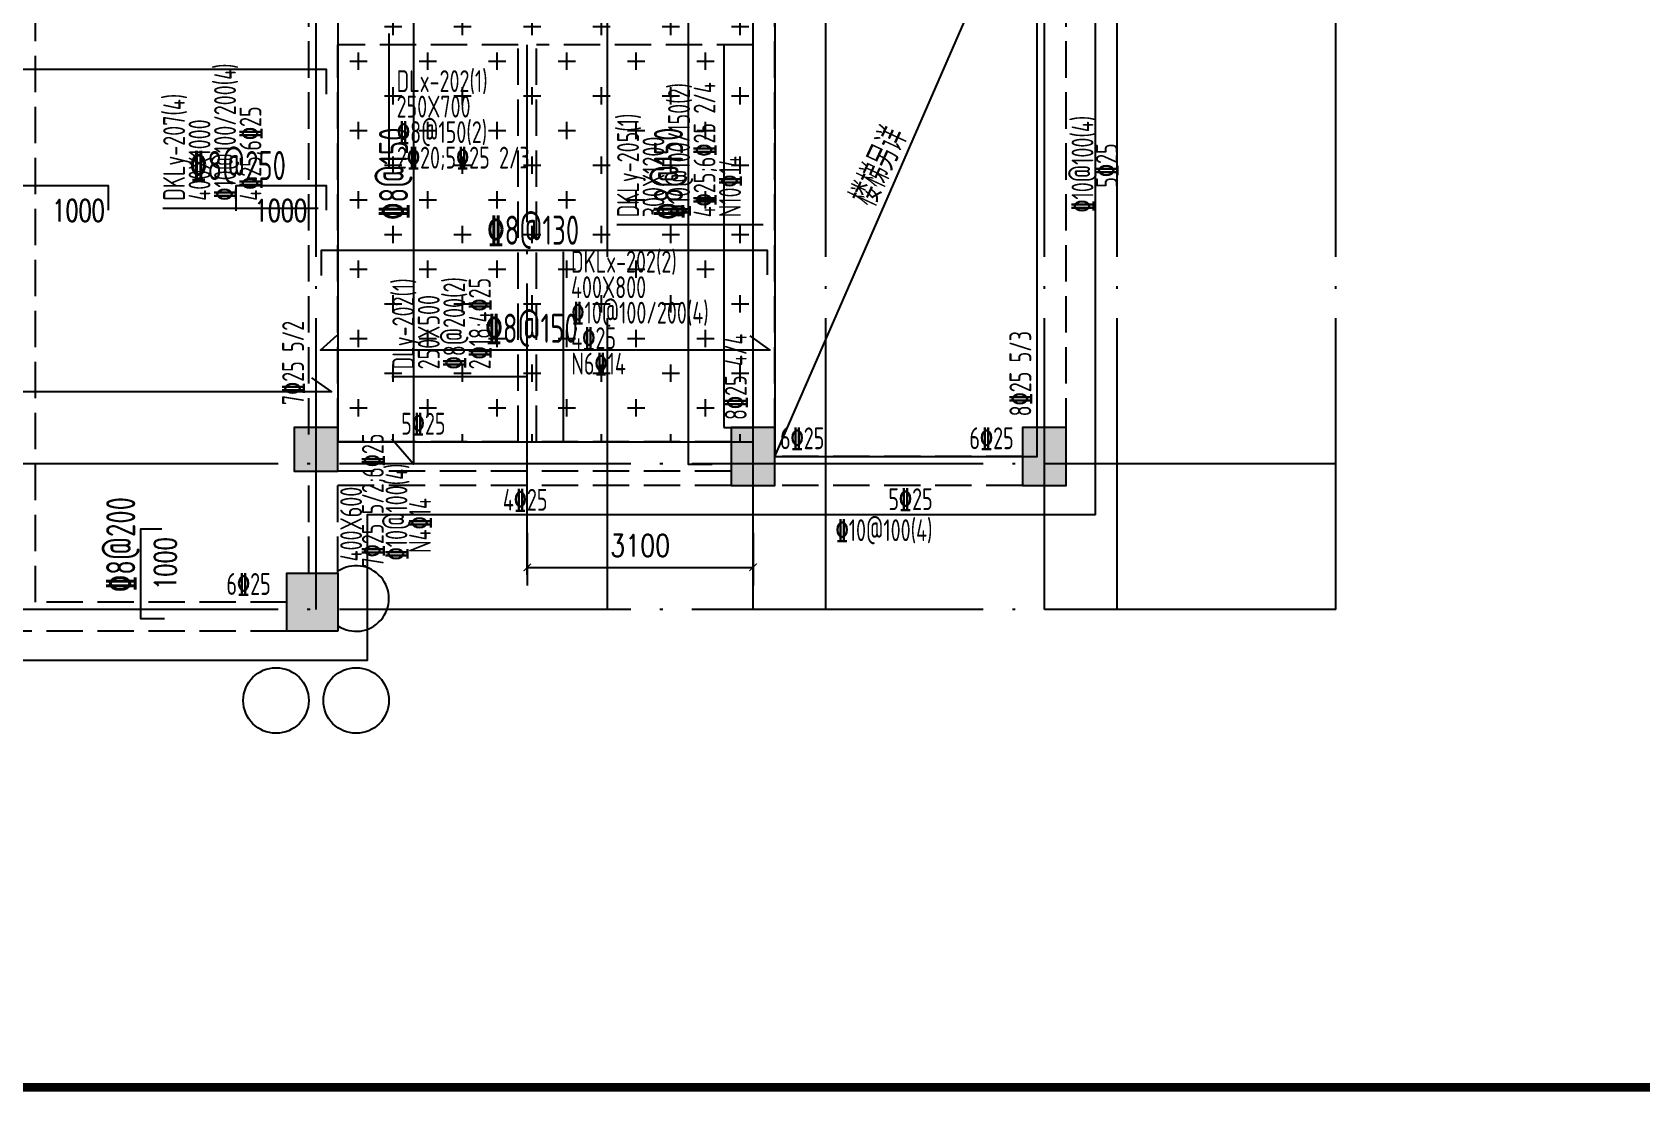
# Model space of a CAD drawing. Header units: millimetres. Extents: x 2998490 to 15040601, y 444546 to 7822218.
# Drawn here: x 14916075 to 14938160, y 7654904 to 7669451 of the extents above; entities that cross this region are included whole.
import ezdxf

# ---------------------------------------------------------------- set-up
doc = ezdxf.new("R2010")
doc.units = ezdxf.units.MM
doc.header["$LTSCALE"] = 2000
doc.linetypes.add('DASH', pattern=[0.35, 0.25, -0.1])
doc.linetypes.add('DOTE', pattern=[2.42, 2, -0.2, 0.02, -0.2])
for name, color, linetype in [('3-AXIS', 3, 'Continuous'), ('3-ban', 84, 'Continuous'), ('3-ban-hatch', 9, 'Continuous'), ('3-ban-rein', 1, 'Continuous'), ('3-ban-TEXT', 7, 'Continuous'), ('3-COLUMN-UP', 2, 'Continuous'), ('3-dote', 43, 'DOTE'), ('3-HATCH', 8, 'Continuous'), ('3-liang-rein-X', 54, 'Continuous'), ('3-liang-rein-Y', 130, 'Continuous'), ('3-liang-R截面-X', 50, 'Continuous'), ('3-liang-R截面-Y', 70, 'Continuous'), ('3-liang-s-1', 44, 'Continuous'), ('3-liang-xu', 120, 'DASH'), ('3-装饰线脚', 7, 'Continuous'), ('图框', 7, 'Continuous')]:
    doc.layers.add(name, color=color, linetype=linetype)
doc.styles.add('DIM_FONT', font='SIMPLEX', dxfattribs={"width": 0.8, "bigfont": 'HZTXT'})
doc.styles.add('TJ1', font='tj-romans1.shx', dxfattribs={"width": 0.8, "bigfont": 'tj-hztxt1.shx'})
doc.styles.add('TSSD_Rein', font='Tssdeng.shx', dxfattribs={"width": 0.7, "bigfont": 'hztxt.shx'})
doc.dimstyles.new('DIMN100', dxfattribs={"dimtxt": 300, "dimasz": 100, "dimexe": 250, "dimexo": 300, "dimgap": 150, "dimtad": 1, "dimdec": 0, "dimzin": 0, "dimdsep": 46, "dimtxsty": 'DIM_FONT', "dimblk": 'ARCHTICK', "dimcen": 0.09, "dimclrt": 7, "dimazin": 2, "dimtfac": 1, "dimtdec": 0, "dimtix": 1, "dimtmove": 2, "dimatfit": 3, "dimldrblk": 'ARCHTICK', "dimfxl": 0, "dimtolj": 1, "dimtzin": 0, "dimarcsym": 0})

# ---------------------------------------------------------------- blocks, each defined once
blk = doc.blocks.new('TJAD_TK_A0')
at = {"layer": '图框', "const_width": 1.2}
blk.add_lwpolyline([(2152, -431.7), (2152, 389.3), (998, 389.3), (998, -431.7)], close=True, dxfattribs=at)
blk = doc.blocks.new('_ArchTick')
at = {"color": 0, "linetype": 'ByBlock', "const_width": 0.15}
blk.add_lwpolyline([(-0.5, -0.5), (0.5, 0.5)], dxfattribs=at)
blk = doc.blocks.new('*D1865')
at = {"layer": '3-ban', "color": 0, "lineweight": -2}
for p, q in [((14922872, 7662576), (14922872, 7661854)), ((14925972, 7662576), (14925972, 7661854)), ((14922872, 7662104), (14925972, 7662104))]:
    blk.add_line(p, q, dxfattribs=at)
at = {"layer": 'Defpoints', "color": 0}
for p in [(14922872, 7662876), (14925972, 7662876), (14925972, 7662104)]:
    blk.add_point(p, dxfattribs=at)
at = {"layer": '3-ban', "color": 0, "lineweight": -2, "xscale": 100, "yscale": 100, "zscale": 100, "rotation": 180}
blk.add_blockref('_ArchTick', (14922872, 7662104), dxfattribs=at)
at = {"layer": '3-ban', "color": 0, "lineweight": -2, "xscale": 100, "yscale": 100, "zscale": 100}
blk.add_blockref('_ArchTick', (14925972, 7662104), dxfattribs=at)
at = {"layer": '3-ban', "color": 7, "insert": (14924422, 7662404), "char_height": 300, "attachment_point": 5, "style": 'DIM_FONT'}
blk.add_mtext('\\A1;3100', dxfattribs=at)

msp = doc.modelspace()

# ---------------------------------------------------------------- hatches: boundary and pattern name
at = {"layer": '3-ban-hatch'}
h = msp.add_hatch(dxfattribs=at)
h.set_pattern_fill('CROSS', color=8, scale=75, style=0)
h.paths.add_polyline_path([(14920272.1, 7663826), (14925972.1, 7663826), (14925972.1, 7671426), (14920272.1, 7671426)])
at = {"layer": '3-HATCH'}
for points in [[(14920272.2, 7664026), (14919672.2, 7664026), (14919672.2, 7663426), (14920272.2, 7663426)], [(14926272.1, 7664026), (14925672.1, 7664026), (14925672.1, 7663226), (14926272.1, 7663226)], [(14930272.1, 7664026), (14929672.1, 7664026), (14929672.1, 7663226), (14930272.1, 7663226)], [(14920272.2, 7661226), (14919572.2, 7661226), (14919572.2, 7662026), (14920272.2, 7662026)]]:
    msp.add_hatch(color=256, dxfattribs=at).paths.add_polyline_path(points)

# ---------------------------------------------------------------- linework, layer by layer
at = {"layer": '3-AXIS', "color": 15, "linetype": 'DOTE'}
for p, q in [((14919972.2, 7661526), (14919972.2, 7690180.9)), ((14923972.2, 7661526), (14923972.2, 7690180.9)), ((14925972.2, 7661526), (14925972.2, 7690180.9)), ((14926971.8, 7661526), (14926971.8, 7690181)), ((14929972.2, 7661526), (14929972.2, 7690180.9)), ((14930972.7, 7661526), (14930972.7, 7690181)), ((14933972.2, 7661526), (14933972.2, 7690180.9)), ((14933972.2, 7663526), (14854749, 7663526)), ((14933972.2, 7661526), (14854749, 7661526))]:
    msp.add_line(p, q, dxfattribs=at)
at = {"layer": '3-ban'}
msp.add_lwpolyline([(14925572.2, 7664026), (14925972.2, 7664026), (14925972.2, 7669276), (14925572.2, 7669276)], close=True, dxfattribs=at)
at = {"layer": '3-ban-rein'}
for points in [[(14921090.5, 7671346.9), (14921308.5, 7671672.5), (14921308.5, 7663522.5), (14921011, 7663864.6)], [(14925374.1, 7671680.9), (14925082.1, 7671680.9), (14925082.1, 7663522.5), (14925411.4, 7663522.5)], [(14920116.1, 7668601.5), (14920116.1, 7668939.4), (14857525, 7668939.4), (14857525, 7668593.4)], [(14917122.3, 7667005.4), (14917122.3, 7667343.3), (14914822.3, 7667343.3), (14914822.3, 7666997.3)], [(14920116.1, 7667005.4), (14920116.1, 7667343.3), (14918872.3, 7667343.3), (14918872.3, 7666997.3)], [(14926168.4, 7666117.6), (14926168.4, 7666455.5), (14920042.1, 7666455.5), (14920042.1, 7666109.5)], [(14925929.2, 7665279.9), (14926202.9, 7665086.5), (14920032.9, 7665086.5), (14920262.3, 7665289.6)], [(14919910.3, 7664704.8), (14920184, 7664511.4), (14857522.9, 7664511.4), (14857752.2, 7664714.5)], [(14917854.8, 7662626), (14917562.8, 7662626), (14917562.8, 7661400), (14917892.1, 7661400)]]:
    msp.add_lwpolyline(points, dxfattribs=at)
at = {"layer": '3-COLUMN-UP'}
for points in [[(14920272.2, 7664026), (14919672.2, 7664026), (14919672.2, 7663426), (14920272.2, 7663426)], [(14926272.1, 7664026), (14925672.1, 7664026), (14925672.1, 7663226), (14926272.1, 7663226)], [(14930272.1, 7664026), (14929672.1, 7664026), (14929672.1, 7663226), (14930272.1, 7663226)], [(14920272.2, 7661226), (14919572.2, 7661226), (14919572.2, 7662026), (14920272.2, 7662026)]]:
    msp.add_lwpolyline(points, close=True, dxfattribs=at)
at = {"layer": '3-dote'}
msp.add_line((14922872.2, 7662002.8), (14922872.2, 7669276), dxfattribs=at)
at = {"layer": '3-liang-R截面-X'}
for p, q in [((14920970.1, 7669431.2), (14920970.1, 7667600.4)), ((14923364.6, 7666435.5), (14923364.6, 7663826))]:
    msp.add_line(p, q, dxfattribs=at)
at = {"layer": '3-liang-R截面-Y'}
for p, q in [((14920000.7, 7667032.1), (14917868.4, 7667032.1)), ((14926112.5, 7666804.9), (14924102.6, 7666804.9)), ((14922859.7, 7664717.7), (14921012.4, 7664717.7))]:
    msp.add_line(p, q, dxfattribs=at)
at = {"layer": '3-liang-s-1'}
msp.add_line((14926272.2, 7663626), (14929672.2, 7671426), dxfattribs=at)
for points in [[(14930672.2, 7662826), (14930672.2, 7671226), (14931872.2, 7671226), (14931872.2, 7677799.5), (14935072, 7680999.3), (14935072, 7686052.7), (14931498.7, 7689626), (14926445.3, 7689626), (14922872, 7686052.7), (14922871, 7684226), (14920672.2, 7684226), (14920672.2, 7686226), (14857022.2, 7686226), (14857022.2, 7684376), (14857422.2, 7684376)], [(14930672.2, 7662826), (14920672.2, 7662826), (14920672.2, 7660826), (14857422.2, 7660826), (14857422.2, 7661226)]]:
    msp.add_lwpolyline(points, dxfattribs=at)
for points in [[(14920272.1, 7663826), (14925972.1, 7663826), (14925972.1, 7671426), (14920272.1, 7671426)], [(14926272.3, 7663626), (14929872.3, 7663626), (14929872.3, 7671426), (14926272.3, 7671426)]]:
    msp.add_lwpolyline(points, close=True, dxfattribs=at)
at = {"layer": '3-liang-xu'}
for p, q in [((14916122.2, 7661626), (14916122.2, 7671426)), ((14919872.2, 7663926), (14919872.2, 7671026)), ((14926272.1, 7663926), (14926272.1, 7671126)), ((14929872.2, 7663926), (14929872.2, 7671126)), ((14930272.2, 7663926), (14930272.2, 7671126)), ((14922747.2, 7669276), (14920272.2, 7669276)), ((14920272.2, 7663926), (14920272.2, 7669276)), ((14922747.2, 7663826), (14922747.2, 7669276)), ((14925972.1, 7669276), (14922997.2, 7669276)), ((14922997.2, 7663826), (14922997.2, 7669276)), ((14925972.1, 7663926), (14925972.1, 7669276)), ((14922747.2, 7663826), (14920272.2, 7663826)), ((14925672.2, 7663826), (14922997.2, 7663826)), ((14929672.2, 7663626), (14926272.2, 7663626)), ((14919872.2, 7662026), (14919872.2, 7663426)), ((14920272.2, 7662026), (14920272.2, 7663426)), ((14925672.2, 7663426), (14920272.2, 7663426)), ((14925672.2, 7663226), (14920272.2, 7663226)), ((14929672.2, 7663226), (14926272.2, 7663226)), ((14919572.2, 7661626), (14916122.2, 7661626)), ((14919572.2, 7661226), (14912322.2, 7661226))]:
    msp.add_line(p, q, dxfattribs=at)
at = {"layer": '3-装饰线脚'}
for centre in [(14919422.2, 7660276), (14920522.2, 7660276)]:
    msp.add_circle(centre, 450, dxfattribs=at)
msp.add_arc((14920522.2, 7661676), 450, 236.25101, 123.74899, dxfattribs=at)

# ---------------------------------------------------------------- block references
at = {"layer": '图框', "xscale": 100, "yscale": 100, "zscale": 100}
msp.add_blockref('TJAD_TK_A0', (14744694.6, 7698133.9), dxfattribs=at)

# ---------------------------------------------------------------- texts
at = {"layer": '3-ban', "style": 'TSSD_Rein', "width": 0.7}
for s, rotation, p in [('%%1328@150', 90.00581, (14921236.3, 7666871.7, -5065)), ('%%1328@150', 90.00581, (14925009.9, 7666871.7, -5065)), ('%%1328@250', 0.00581, (14918240.3, 7667420.2, -5065)), ('%%1328@130', 0.00581, (14922321.4, 7666532.5, -5065)), ('%%1328@150', 0.00581, (14922295.7, 7665186.3, -5065)), ('%%1328@200', 90.00581, (14917490.6, 7661762, -5065))]:
    msp.add_text(s, height=400, rotation=rotation, dxfattribs=at).set_placement(p)
at = {"layer": '3-ban-TEXT', "style": 'TJ1', "width": 0.7}
for p in [(14916351.9, 7666853.4), (14919128.9, 7666853.4)]:
    msp.add_text('1000', height=300, dxfattribs=at).set_placement(p)
msp.add_text('1000', height=300, rotation=90, dxfattribs=at).set_placement((14918052.7, 7661795.9))
at = {"layer": '3-liang-rein-X', "style": 'TSSD_Rein', "width": 0.7}
for s, p in [('%%1328@150(2)', (14921083, 7667928.9)), ('2%%13220;5%%13225 2/3', (14921083, 7667578.9)), ('%%13210@100/200(4)', (14923477.4, 7665449.7)), ('4%%13225', (14923477.4, 7665099.7)), ('N6%%13214', (14923477.4, 7664749.7)), ('5%%13225', (14921141, 7663926)), ('6%%13225', (14926342.3, 7663726)), ('6%%13225', (14928942.3, 7663726)), ('4%%13225', (14922536.7, 7662881.5)), ('5%%13225', (14927829.2, 7662890.2)), ('%%13210@100(4)', (14927105.1, 7662463.6)), ('6%%13225', (14918742.2, 7661726))]:
    msp.add_text(s, height=300, dxfattribs=at).set_placement(p)
at = {"layer": '3-liang-rein-Y', "style": 'TSSD_Rein', "width": 0.7}
for s, p in [('%%13210@100/200(4)', (14918872.6, 7667136.3)), ('4%%13225;6%%13225 2/4', (14925455.3, 7666909.1)), ('%%13210@100/150(2)', (14925105.3, 7666909.1)), ('4%%13225;6%%13225', (14919222.6, 7667136.3)), ('%%13210@100(4)', (14930644.7, 7666973.7)), ('5%%13225', (14930976.9, 7667316.2)), ('N10%%13214', (14925805.3, 7666909.1)), ('%%1328@200(2)', (14922019.3, 7664821.9)), ('2%%13218;4%%13225', (14922369.3, 7664821.9)), ('7%%13225 5/2', (14919806.5, 7664330.8)), ('8%%13225 4/4', (14925884.4, 7664126)), ('8%%13225 5/3', (14929791.4, 7664176)), ('7%%13225 5/2;6%%13225', (14920901.2, 7662101.5)), ('%%13210@100(4)', (14921225.8, 7662199.8)), ('N4%%13214', (14921549.6, 7662301.3))]:
    msp.add_text(s, height=300, rotation=90, dxfattribs=at).set_placement(p)
at = {"layer": '3-liang-R截面-X', "style": 'TSSD_Rein', "width": 0.7}
for s, p in [('DLx-202(1)', (14921078.1, 7668628.9)), ('250X700', (14921078.1, 7668278.9)), ('DKLx-202(2)', (14923472.6, 7666149.6)), ('400X800', (14923472.6, 7665799.6))]:
    msp.add_text(s, height=300, dxfattribs=at).set_placement(p)
at = {"layer": '3-liang-R截面-Y', "style": 'TSSD_Rein', "width": 0.7}
for s, p in [('DKLy-207(4)', (14918172.7, 7667136.3)), ('DKLy-205(1)', (14924405.3, 7666909.1)), ('400X1000', (14918522.7, 7667136.3)), ('300X1200', (14924755.3, 7666909.1)), ('DLy-202(1)', (14921319.3, 7664821.9)), ('250X500', (14921669.3, 7664821.9)), ('400X600', (14920603.2, 7662185.2))]:
    msp.add_text(s, height=300, rotation=90, dxfattribs=at).set_placement(p)
at = {"layer": '3-liang-s-1', "style": 'TSSD_Rein', "width": 0.7}
msp.add_text('楼梯另详', height=400, rotation=65, dxfattribs=at).set_placement((14927641.7, 7667020.5))

# ---------------------------------------------------------------- dimensions: what is measured, and where the dimension line sits
at = {"layer": '3-ban'}
dim = msp.add_linear_dim(base=(14925972.2, 7662103.7), p1=(14922872.2, 7662876), p2=(14925972.2, 7662876), dimstyle='DIMN100', dxfattribs=at)
dim.commit()
dim.dimension.update_dxf_attribs({"geometry": '*D1865', "text_midpoint": (14924422.2, 7662403.7)})

doc.saveas('drawing.dxf')
